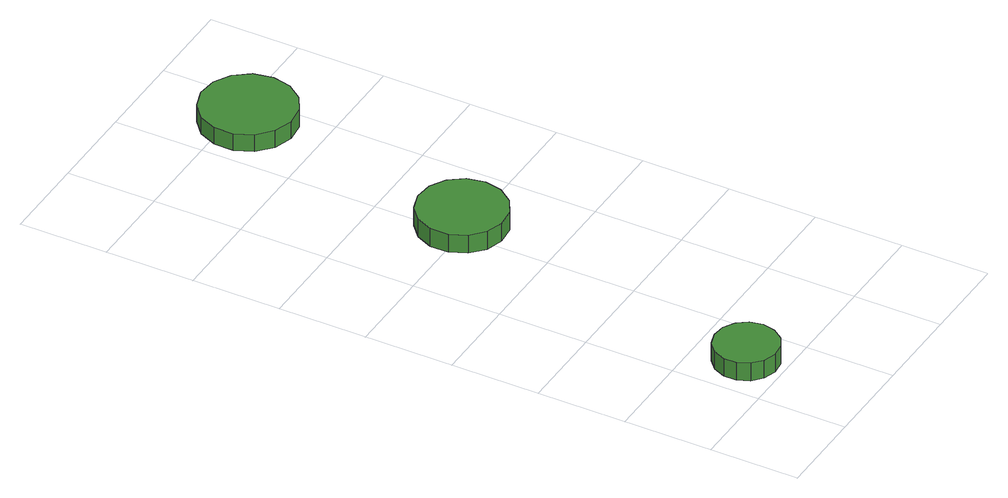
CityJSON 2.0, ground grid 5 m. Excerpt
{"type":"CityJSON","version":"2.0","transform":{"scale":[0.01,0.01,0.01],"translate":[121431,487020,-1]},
"CityObjects":{
"tree1":{"type":"SolitaryVegetationObject","attributes":{"function":"something"},"geometry":[{"type":"MultiSurface","lod":"1","boundaries":[[[0,1,2,3,4,5,6,7,8,9,10,11,12,13,14]],[[15,16,17,18,19,20,21,22,23,24,25,26,27,28,29]],[[0,29,28,1]],[[1,28,27,2]],[[2,27,26,3]],[[3,26,25,4]],[[4,25,24,5]],[[5,24,23,6]],[[6,23,22,7]],[[7,22,21,8]],[[8,21,20,9]],[[9,20,19,10]],[[10,19,18,11]],[[11,18,17,12]],[[12,17,16,13]],[[13,16,15,14]],[[14,15,29,0]]]}]},
"tree2":{"type":"SolitaryVegetationObject","attributes":{"function":"something"},"geometry":[{"type":"MultiSurface","lod":"1","boundaries":[[[30,31,32,33,34,35,36,37,38,39,40,41,42,43,44]],[[45,46,47,48,49,50,51,52,53,54,55,56,57,58,59]],[[30,59,58,31]],[[31,58,57,32]],[[32,57,56,33]],[[33,56,55,34]],[[34,55,54,35]],[[35,54,53,36]],[[36,53,52,37]],[[37,52,51,38]],[[38,51,50,39]],[[39,50,49,40]],[[40,49,48,41]],[[41,48,47,42]],[[42,47,46,43]],[[43,46,45,44]],[[44,45,59,30]]]}]},
"tree3":{"type":"SolitaryVegetationObject","attributes":{"function":"something"},"geometry":[{"type":"MultiSurface","lod":"1","boundaries":[[[60,61,62,63,64,65,66,67,68,69,70,71,72,73,74]],[[75,76,77,78,79,80,81,82,83,84,85,86,87,88,89]],[[60,89,88,61]],[[61,88,87,62]],[[62,87,86,63]],[[63,86,85,64]],[[64,85,84,65]],[[65,84,83,66]],[[66,83,82,67]],[[67,82,81,68]],[[68,81,80,69]],[[69,80,79,70]],[[70,79,78,71]],[[71,78,77,72]],[[72,77,76,73]],[[73,76,75,74]],[[74,75,89,60]]]}]}
},
"vertices":[
[440,214,174],[424,287,174],[381,346,174],[317,383,174],[243,391,174],[173,368,174],[118,319,174],[88,251,174],[88,177,174],[118,110,174],[173,61,174],[243,38,174],[317,45,174],[381,82,174],[424,142,174],[424,142,63],[381,82,63],[317,45,63],[243,38,63],[173,61,63],[118,110,63],[88,177,63],[88,251,63],[118,319,63],[173,368,63],[243,391,63],[317,383,63],[381,346,63],[424,287,63],[440,214,63],
[826,2037,175],[805,2137,175],[745,2219,175],[657,2270,175],[555,2281,175],[458,2249,175],[383,2181,175],[341,2088,175],[341,1986,175],[383,1893,175],[458,1825,175],[555,1794,175],[657,1804,175],[745,1855,175],[805,1937,175],[805,1937,63],[745,1855,63],[657,1804,63],[555,1794,63],[458,1825,63],[383,1893,63],[341,1986,63],[341,2088,63],[383,2181,63],[458,2249,63],[555,2281,63],[657,2270,63],[745,2219,63],[805,2137,63],[826,2037,63],
[1098,3415,168],[1076,3522,168],[1011,3611,168],[917,3665,168],[808,3677,168],[704,3643,168],[623,3570,168],[578,3470,168],[578,3360,168],[623,3260,168],[704,3187,168],[808,3153,168],[917,3165,168],[1011,3220,168],[1076,3308,168],[1076,3308,63],[1011,3220,63],[917,3165,63],[808,3153,63],[704,3187,63],[623,3260,63],[578,3360,63],[578,3470,63],[623,3570,63],[704,3643,63],[808,3677,63],[917,3665,63],[1011,3611,63],[1076,3522,63],[1098,3415,63]
]}
